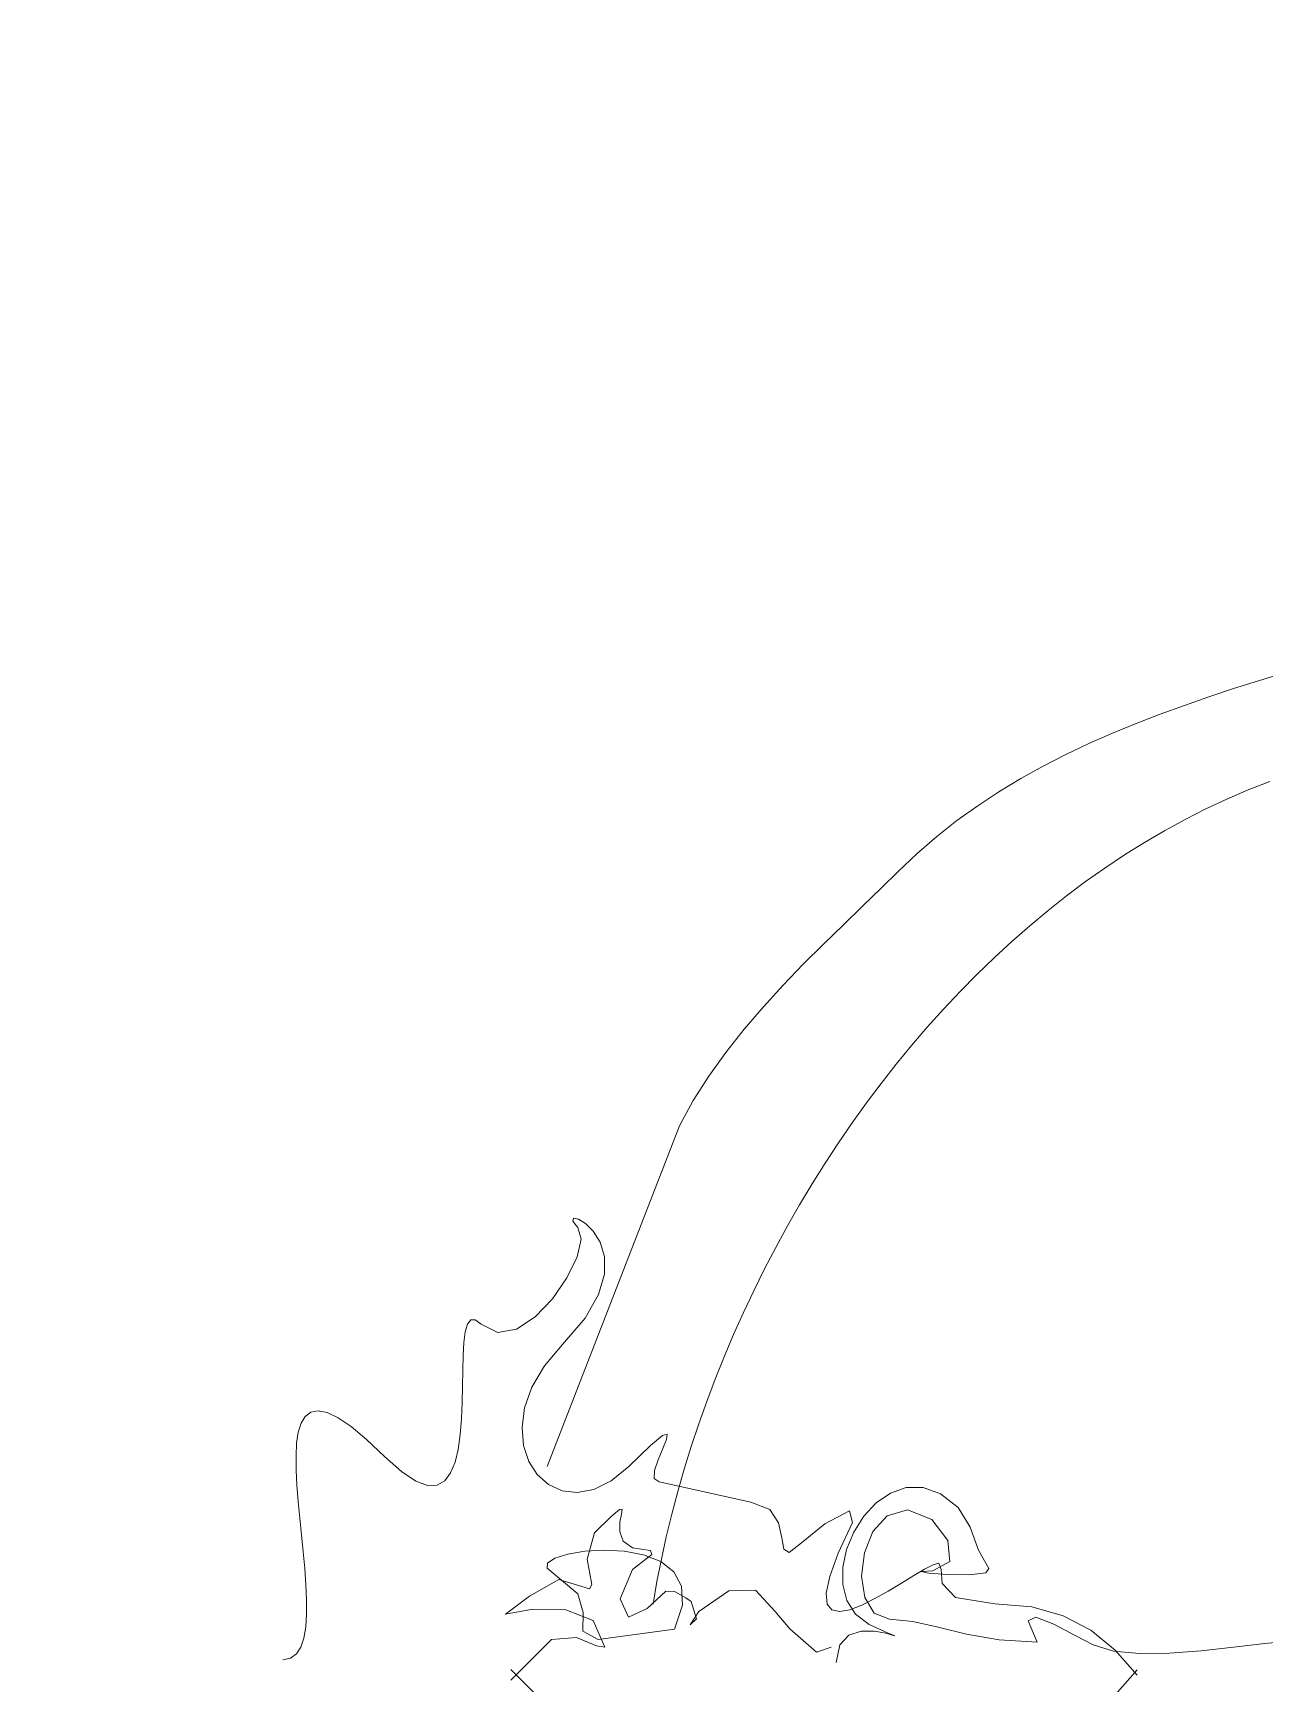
# Model space of a CAD drawing. Header units: centimetres. Extents: x -377343 to 693706, y 194584 to 813780.
# Drawn here: x 178689.8 to 178729.1, y 498829.3 to 498881.9 of the extents above; entities that cross this region are included whole.
import ezdxf

# ---------------------------------------------------------------- set-up
doc = ezdxf.new("R2010")
doc.units = ezdxf.units.CM
doc.layers.add('PIPA', color=11, linetype='Continuous')
doc.layers.add('TEXT', color=7, linetype='Continuous')

msp = doc.modelspace()

# ---------------------------------------------------------------- linework, layer by layer
at = {"layer": 'PIPA', "lineweight": 35, "extrusion": (0, 0.816497, 0.57735), "elevation": 193451.324}
msp.add_lwpolyline([(-421704.212, -325591.681), (-159560.265, -63447.734), (377343.333, -600351.331), (-158232.47, -1135927.133), (-693706.405, -600453.199), (-454216.825, -360963.619)], dxfattribs=at)
at = {"layer": 'TEXT', "color": 2, "linetype": 'Continuous', "lineweight": 13}
for p, q in [((178728.88, 498861.292), (178728.09, 498861.04)), ((178729.673, 498861.539), (178728.88, 498861.292)), ((178727.304, 498860.779), (178726.523, 498860.508)), ((178728.09, 498861.04), (178727.304, 498860.779)), ((178725.749, 498860.226), (178724.982, 498859.93)), ((178726.523, 498860.508), (178725.749, 498860.226)), ((178724.982, 498859.93), (178724.225, 498859.618)), ((178723.477, 498859.289), (178722.741, 498858.94)), ((178724.225, 498859.618), (178723.477, 498859.289)), ((178722.741, 498858.94), (178722.017, 498858.569)), ((178721.306, 498858.175), (178720.611, 498857.756)), ((178722.017, 498858.569), (178721.306, 498858.175)), ((178728.558, 498857.813), (178729.248, 498858.083)), ((178728.558, 498857.813), (178729.248, 498858.083)), ((178720.611, 498857.756), (178719.932, 498857.31)), ((178727.878, 498857.52), (178728.558, 498857.813)), ((178727.878, 498857.52), (178728.558, 498857.813)), ((178719.932, 498857.31), (178719.269, 498856.835)), ((178726.543, 498856.869), (178727.206, 498857.205)), ((178726.543, 498856.869), (178727.206, 498857.205)), ((178727.206, 498857.205), (178727.878, 498857.52)), ((178727.206, 498857.205), (178727.878, 498857.52)), ((178719.269, 498856.835), (178718.626, 498856.329)), ((178725.245, 498856.135), (178725.889, 498856.512)), ((178725.245, 498856.135), (178725.889, 498856.512)), ((178725.889, 498856.512), (178726.543, 498856.869)), ((178725.889, 498856.512), (178726.543, 498856.869)), ((178718.626, 498856.329), (178718.002, 498855.789)), ((178724.611, 498855.739), (178725.245, 498856.135)), ((178724.611, 498855.739), (178725.245, 498856.135)), ((178718.002, 498855.789), (178717.399, 498855.215)), ((178723.986, 498855.323), (178724.611, 498855.739)), ((178723.986, 498855.323), (178724.611, 498855.739)), ((178717.399, 498855.215), (178716.85, 498854.675)), ((178723.372, 498854.889), (178723.986, 498855.323)), ((178723.372, 498854.889), (178723.986, 498855.323)), ((178716.85, 498854.675), (178716.263, 498854.108)), ((178722.174, 498853.968), (178722.767, 498854.437)), ((178722.174, 498853.968), (178722.767, 498854.437)), ((178722.767, 498854.437), (178723.372, 498854.889)), ((178722.767, 498854.437), (178723.372, 498854.889)), ((178716.263, 498854.108), (178715.648, 498853.515)), ((178721.59, 498853.483), (178722.174, 498853.968)), ((178721.59, 498853.483), (178722.174, 498853.968)), ((178715.648, 498853.515), (178715.015, 498852.897)), ((178721.018, 498852.981), (178721.59, 498853.483)), ((178721.018, 498852.981), (178721.59, 498853.483)), ((178715.015, 498852.897), (178714.372, 498852.254)), ((178720.457, 498852.463), (178721.018, 498852.981)), ((178720.457, 498852.463), (178721.018, 498852.981)), ((178719.907, 498851.931), (178720.457, 498852.463)), ((178719.907, 498851.931), (178720.457, 498852.463)), ((178714.372, 498852.254), (178713.73, 498851.587)), ((178719.368, 498851.384), (178719.907, 498851.931)), ((178719.368, 498851.384), (178719.907, 498851.931)), ((178713.73, 498851.587), (178713.098, 498850.896)), ((178718.841, 498850.824), (178719.368, 498851.384)), ((178718.841, 498850.824), (178719.368, 498851.384)), ((178713.098, 498850.896), (178712.486, 498850.182)), ((178718.326, 498850.25), (178718.841, 498850.824)), ((178718.326, 498850.25), (178718.841, 498850.824)), ((178712.486, 498850.182), (178711.903, 498849.446)), ((178717.823, 498849.663), (178718.326, 498850.25)), ((178717.823, 498849.663), (178718.326, 498850.25)), ((178717.332, 498849.065), (178717.823, 498849.663)), ((178717.332, 498849.065), (178717.823, 498849.663)), ((178711.903, 498849.446), (178711.359, 498848.688)), ((178711.359, 498848.688), (178710.864, 498847.908)), ((178716.853, 498848.455), (178717.332, 498849.065)), ((178716.853, 498848.455), (178717.332, 498849.065)), ((178716.387, 498847.834), (178716.853, 498848.455)), ((178716.387, 498847.834), (178716.853, 498848.455)), ((178710.864, 498847.908), (178710.426, 498847.108)), ((178715.934, 498847.203), (178716.387, 498847.834)), ((178715.934, 498847.203), (178716.387, 498847.834)), ((178710.426, 498847.108), (178706.21, 498836.243)), ((178715.494, 498846.562), (178715.934, 498847.203)), ((178715.494, 498846.562), (178715.934, 498847.203)), ((178715.066, 498845.911), (178715.494, 498846.562)), ((178715.066, 498845.911), (178715.494, 498846.562)), ((178714.653, 498845.252), (178715.066, 498845.911)), ((178714.653, 498845.252), (178715.066, 498845.911)), ((178714.252, 498844.585), (178714.653, 498845.252)), ((178714.252, 498844.585), (178714.653, 498845.252)), ((178713.866, 498843.911), (178714.252, 498844.585)), ((178713.866, 498843.911), (178714.252, 498844.585)), ((178707.049, 498844.158), (178707.026, 498844.07)), ((178707.026, 498844.07), (178707.183, 498843.864)), ((178707.2, 498844.131), (178707.049, 498844.158)), ((178707.183, 498843.864), (178707.29, 498843.493)), ((178707.426, 498843.992), (178707.2, 498844.131)), ((178707.675, 498843.744), (178707.426, 498843.992)), ((178713.493, 498843.23), (178713.866, 498843.911)), ((178713.493, 498843.23), (178713.866, 498843.911)), ((178707.29, 498843.493), (178707.158, 498842.927)), ((178707.894, 498843.391), (178707.675, 498843.744)), ((178708.03, 498842.934), (178707.894, 498843.391)), ((178707.158, 498842.927), (178706.836, 498842.263)), ((178708.031, 498842.377), (178708.03, 498842.934)), ((178713.135, 498842.542), (178713.493, 498843.23)), ((178713.135, 498842.542), (178713.493, 498843.23)), ((178707.844, 498841.723), (178708.031, 498842.377)), ((178712.79, 498841.849), (178713.135, 498842.542)), ((178712.79, 498841.849), (178713.135, 498842.542)), ((178706.836, 498842.263), (178706.373, 498841.594)), ((178712.461, 498841.15), (178712.79, 498841.849)), ((178712.461, 498841.15), (178712.79, 498841.849)), ((178706.373, 498841.594), (178705.818, 498841.017)), ((178707.417, 498840.975), (178707.844, 498841.723)), ((178703.664, 498840.779), (178703.595, 498840.532)), ((178703.767, 498840.915), (178703.664, 498840.779)), ((178703.91, 498840.923), (178703.767, 498840.915)), ((178704.102, 498840.784), (178703.91, 498840.923)), ((178704.634, 498840.517), (178704.102, 498840.784)), ((178705.818, 498841.017), (178705.222, 498840.626)), ((178706.697, 498840.135), (178707.417, 498840.975)), ((178712.146, 498840.447), (178712.461, 498841.15)), ((178712.146, 498840.447), (178712.461, 498841.15)), ((178703.553, 498840.193), (178703.529, 498839.781)), ((178703.595, 498840.532), (178703.553, 498840.193)), ((178705.222, 498840.626), (178704.634, 498840.517)), ((178711.846, 498839.74), (178712.146, 498840.447)), ((178711.846, 498839.74), (178712.146, 498840.447)), ((178703.529, 498839.781), (178703.517, 498839.313)), ((178706.119, 498839.456), (178706.697, 498840.135)), ((178711.561, 498839.029), (178711.846, 498839.74)), ((178711.561, 498839.029), (178711.846, 498839.74)), ((178703.517, 498839.313), (178703.508, 498838.809)), ((178705.721, 498838.776), (178706.119, 498839.456)), ((178703.508, 498838.809), (178703.497, 498838.286)), ((178705.487, 498838.114), (178705.721, 498838.776)), ((178711.291, 498838.316), (178711.561, 498839.029)), ((178711.291, 498838.316), (178711.561, 498839.029)), ((178703.497, 498838.286), (178703.474, 498837.763)), ((178705.403, 498837.487), (178705.487, 498838.114)), ((178711.037, 498837.6), (178711.291, 498838.316)), ((178711.037, 498837.6), (178711.291, 498838.316)), ((178698.36, 498837.623), (178698.271, 498837.336)), ((178698.491, 498837.839), (178698.36, 498837.623)), ((178698.669, 498837.972), (178698.491, 498837.839)), ((178698.899, 498838.016), (178698.669, 498837.972)), ((178699.187, 498837.961), (178698.899, 498838.016)), ((178699.538, 498837.797), (178699.187, 498837.961)), ((178699.957, 498837.516), (178699.538, 498837.797)), ((178703.474, 498837.763), (178703.433, 498837.259)), ((178710.798, 498836.882), (178711.037, 498837.6)), ((178710.798, 498836.882), (178711.037, 498837.6)), ((178698.271, 498837.336), (178698.218, 498836.986)), ((178700.45, 498837.11), (178699.957, 498837.516)), ((178701.021, 498836.568), (178700.45, 498837.11)), ((178703.433, 498837.259), (178703.367, 498836.791)), ((178705.453, 498836.911), (178705.403, 498837.487)), ((178709.881, 498837.228), (178709.495, 498836.91)), ((178710.03, 498837.27), (178709.881, 498837.228)), ((178709.893, 498836.814), (178710.011, 498837.108)), ((178710.011, 498837.108), (178710.03, 498837.27)), ((178698.218, 498836.986), (178698.197, 498836.581)), ((178698.197, 498836.581), (178698.201, 498836.132)), ((178701.56, 498836.082), (178701.021, 498836.568)), ((178703.367, 498836.791), (178703.267, 498836.378)), ((178705.621, 498836.404), (178705.453, 498836.911)), ((178709.495, 498836.91), (178708.805, 498836.243)), ((178709.742, 498836.459), (178709.893, 498836.814)), ((178710.575, 498836.164), (178710.798, 498836.882)), ((178710.575, 498836.164), (178710.798, 498836.882)), ((178698.201, 498836.132), (178698.226, 498835.646)), ((178702.014, 498835.779), (178701.56, 498836.082)), ((178703.127, 498836.038), (178702.939, 498835.79)), ((178703.267, 498836.378), (178703.127, 498836.038)), ((178705.891, 498835.984), (178705.621, 498836.404)), ((178706.249, 498835.668), (178705.891, 498835.984)), ((178708.805, 498836.243), (178708.243, 498835.783)), ((178709.616, 498835.859), (178709.627, 498836.117)), ((178709.627, 498836.117), (178709.742, 498836.459)), ((178710.369, 498835.445), (178710.575, 498836.164)), ((178710.369, 498835.445), (178710.575, 498836.164)), ((178698.226, 498835.646), (178698.266, 498835.133)), ((178702.39, 498835.642), (178702.014, 498835.779)), ((178702.696, 498835.652), (178702.39, 498835.642)), ((178702.939, 498835.79), (178702.696, 498835.652)), ((178706.679, 498835.472), (178706.249, 498835.668)), ((178707.165, 498835.414), (178706.679, 498835.472)), ((178707.691, 498835.512), (178707.165, 498835.414)), ((178708.243, 498835.783), (178707.691, 498835.512)), ((178709.778, 498835.757), (178709.616, 498835.859)), ((178712.696, 498835.108), (178709.778, 498835.757)), ((178710.178, 498834.725), (178710.369, 498835.445)), ((178710.178, 498834.725), (178710.369, 498835.445)), ((178717.149, 498835.399), (178717.653, 498835.573)), ((178717.149, 498835.399), (178717.653, 498835.573)), ((178717.653, 498835.573), (178718.191, 498835.576)), ((178717.653, 498835.573), (178718.191, 498835.576)), ((178718.191, 498835.576), (178718.749, 498835.375)), ((178718.191, 498835.576), (178718.749, 498835.375)), ((178698.266, 498835.133), (178698.317, 498834.601)), ((178713.301, 498834.877), (178712.696, 498835.108)), ((178716.299, 498834.658), (178716.693, 498835.083)), ((178716.299, 498834.658), (178716.693, 498835.083)), ((178716.693, 498835.083), (178717.149, 498835.399)), ((178716.693, 498835.083), (178717.149, 498835.399)), ((178718.749, 498835.375), (178719.312, 498834.941)), ((178718.749, 498835.375), (178719.312, 498834.941)), ((178719.312, 498834.941), (178719.69, 498834.311)), ((178719.312, 498834.941), (178719.69, 498834.311)), ((178698.317, 498834.601), (178698.372, 498834.061)), ((178707.718, 498834.131), (178708.241, 498834.645)), ((178707.718, 498834.131), (178708.241, 498834.645)), ((178708.241, 498834.645), (178708.508, 498834.876)), ((178708.241, 498834.645), (178708.508, 498834.876)), ((178708.508, 498834.876), (178708.595, 498834.884)), ((178708.508, 498834.876), (178708.595, 498834.884)), ((178708.524, 498834.467), (178708.517, 498834.161)), ((178708.524, 498834.467), (178708.517, 498834.161)), ((178708.575, 498834.728), (178708.524, 498834.467)), ((178708.575, 498834.728), (178708.524, 498834.467)), ((178708.595, 498834.884), (178708.575, 498834.728)), ((178708.595, 498834.884), (178708.575, 498834.728)), ((178710.004, 498834.007), (178710.178, 498834.725)), ((178710.004, 498834.007), (178710.178, 498834.725)), ((178713.585, 498834.448), (178713.301, 498834.877)), ((178713.69, 498833.973), (178713.585, 498834.448)), ((178715.063, 498834.412), (178714.318, 498833.811)), ((178715.843, 498834.832), (178715.063, 498834.412)), ((178715.486, 498833.483), (178715.94, 498834.46)), ((178715.94, 498834.46), (178715.843, 498834.832)), ((178715.981, 498834.154), (178716.299, 498834.658)), ((178715.981, 498834.154), (178716.299, 498834.658)), ((178717.05, 498834.667), (178716.592, 498834.169)), ((178717.05, 498834.667), (178716.592, 498834.169)), ((178717.69, 498834.86), (178717.05, 498834.667)), ((178717.69, 498834.86), (178717.05, 498834.667)), ((178718.467, 498834.556), (178717.69, 498834.86)), ((178718.467, 498834.556), (178717.69, 498834.86)), ((178718.977, 498833.887), (178718.467, 498834.556)), ((178718.977, 498833.887), (178718.467, 498834.556)), ((178698.372, 498834.061), (178698.426, 498833.52)), ((178707.478, 498833.29), (178707.718, 498834.131)), ((178707.478, 498833.29), (178707.718, 498834.131)), ((178708.517, 498834.161), (178708.627, 498833.868)), ((178708.517, 498834.161), (178708.627, 498833.868)), ((178708.627, 498833.868), (178708.931, 498833.649)), ((178708.627, 498833.868), (178708.931, 498833.649)), ((178709.847, 498833.289), (178710.004, 498834.007)), ((178709.847, 498833.289), (178710.004, 498834.007)), ((178713.753, 498833.607), (178713.69, 498833.973)), ((178715.754, 498833.603), (178715.981, 498834.154)), ((178715.754, 498833.603), (178715.981, 498834.154)), ((178716.592, 498834.169), (178716.318, 498833.488)), ((178716.592, 498834.169), (178716.318, 498833.488)), ((178719.047, 498833.218), (178718.977, 498833.887)), ((178719.047, 498833.218), (178718.977, 498833.887)), ((178719.69, 498834.311), (178719.96, 498833.572)), ((178719.69, 498834.311), (178719.96, 498833.572)), ((178698.426, 498833.52), (178698.475, 498832.988)), ((178706.867, 498833.449), (178706.454, 498833.318)), ((178707.405, 498833.541), (178706.867, 498833.449)), ((178708.021, 498833.579), (178707.405, 498833.541)), ((178708.663, 498833.547), (178708.021, 498833.579)), ((178709.281, 498833.432), (178708.663, 498833.547)), ((178709.538, 498833.434), (178708.925, 498832.962)), ((178709.538, 498833.434), (178708.925, 498832.962)), ((178708.931, 498833.649), (178709.502, 498833.563)), ((178708.931, 498833.649), (178709.502, 498833.563)), ((178709.826, 498833.216), (178709.281, 498833.432)), ((178709.502, 498833.563), (178709.538, 498833.434)), ((178709.502, 498833.563), (178709.538, 498833.434)), ((178713.916, 498833.502), (178713.753, 498833.607)), ((178714.318, 498833.811), (178713.916, 498833.502)), ((178715.215, 498832.74), (178715.486, 498833.483)), ((178715.632, 498833.034), (178715.754, 498833.603)), ((178715.632, 498833.034), (178715.754, 498833.603)), ((178716.318, 498833.488), (178716.231, 498832.746)), ((178716.318, 498833.488), (178716.231, 498832.746)), ((178719.96, 498833.572), (178720.285, 498832.995)), ((178719.96, 498833.572), (178720.285, 498832.995)), ((178698.475, 498832.988), (178698.513, 498832.474)), ((178706.219, 498833.163), (178706.21, 498833)), ((178706.21, 498833), (178707.183, 498832.189)), ((178706.454, 498833.318), (178706.219, 498833.163)), ((178707.634, 498832.485), (178707.478, 498833.29)), ((178707.634, 498832.485), (178707.478, 498833.29)), ((178708.925, 498832.962), (178708.529, 498832.022)), ((178708.925, 498832.962), (178708.529, 498832.022)), ((178709.706, 498832.574), (178709.847, 498833.289)), ((178709.706, 498832.574), (178709.847, 498833.289)), ((178710.246, 498832.886), (178709.826, 498833.216)), ((178710.493, 498832.426), (178710.246, 498832.886)), ((178715.629, 498832.48), (178715.632, 498833.034)), ((178715.629, 498832.48), (178715.632, 498833.034)), ((178718.24, 498832.97), (178717.896, 498832.768)), ((178718.126, 498832.892), (178718.501, 498832.914)), ((178718.126, 498832.892), (178718.501, 498832.914)), ((178718.369, 498832.845), (178718.126, 498832.892)), ((178718.369, 498832.845), (178718.126, 498832.892)), ((178718.514, 498833.11), (178718.24, 498832.97)), ((178718.967, 498832.803), (178718.369, 498832.845)), ((178718.967, 498832.803), (178718.369, 498832.845)), ((178718.501, 498832.914), (178719.047, 498833.218)), ((178718.501, 498832.914), (178719.047, 498833.218)), ((178718.696, 498833.162), (178718.514, 498833.11)), ((178718.77, 498832.96), (178718.696, 498833.162)), ((178718.797, 498832.514), (178718.77, 498832.96)), ((178719.66, 498832.794), (178718.967, 498832.803)), ((178719.66, 498832.794), (178718.967, 498832.803)), ((178720.186, 498832.849), (178719.66, 498832.794)), ((178720.186, 498832.849), (178719.66, 498832.794)), ((178720.285, 498832.995), (178720.186, 498832.849)), ((178720.285, 498832.995), (178720.186, 498832.849)), ((178698.513, 498832.474), (178698.534, 498831.987)), ((178705.646, 498832.107), (178706.574, 498832.641)), ((178705.646, 498832.107), (178706.574, 498832.641)), ((178706.574, 498832.641), (178707.556, 498832.347)), ((178706.574, 498832.641), (178707.556, 498832.347)), ((178707.556, 498832.347), (178707.634, 498832.485)), ((178707.556, 498832.347), (178707.634, 498832.485)), ((178709.583, 498831.86), (178709.706, 498832.574)), ((178709.583, 498831.86), (178709.706, 498832.574)), ((178710.516, 498831.82), (178710.493, 498832.426)), ((178711.042, 498831.617), (178711.997, 498832.284)), ((178711.042, 498831.617), (178711.997, 498832.284)), ((178711.997, 498832.284), (178712.844, 498832.302)), ((178711.997, 498832.284), (178712.844, 498832.302)), ((178712.844, 498832.302), (178713.474, 498831.617)), ((178712.844, 498832.302), (178713.474, 498831.617)), ((178715.105, 498832.208), (178715.215, 498832.74)), ((178715.759, 498831.971), (178715.629, 498832.48)), ((178715.759, 498831.971), (178715.629, 498832.48)), ((178716.231, 498832.746), (178716.335, 498832.065)), ((178716.231, 498832.746), (178716.335, 498832.065)), ((178717.081, 498832.273), (178716.652, 498832.031)), ((178717.502, 498832.527), (178717.081, 498832.273)), ((178717.896, 498832.768), (178717.502, 498832.527)), ((178719.221, 498832.068), (178718.797, 498832.514)), ((178698.534, 498831.987), (178698.533, 498831.535)), ((178704.88, 498831.536), (178705.646, 498832.107)), ((178704.88, 498831.536), (178705.646, 498832.107)), ((178707.183, 498832.189), (178707.351, 498831.595)), ((178708.529, 498832.022), (178708.799, 498831.437)), ((178708.529, 498832.022), (178708.799, 498831.437)), ((178709.393, 498831.716), (178709.988, 498832.266)), ((178709.393, 498831.716), (178709.988, 498832.266)), ((178709.988, 498832.266), (178710.27, 498832.254)), ((178709.988, 498832.266), (178710.27, 498832.254)), ((178710.264, 498831.054), (178710.516, 498831.82)), ((178710.27, 498832.254), (178710.625, 498832.061)), ((178710.27, 498832.254), (178710.625, 498832.061)), ((178710.625, 498832.061), (178710.799, 498831.941)), ((178710.625, 498832.061), (178710.799, 498831.941)), ((178710.799, 498831.941), (178710.97, 498831.389)), ((178710.799, 498831.941), (178710.97, 498831.389)), ((178715.136, 498831.86), (178715.105, 498832.208)), ((178715.285, 498831.673), (178715.136, 498831.86)), ((178716.036, 498831.538), (178715.759, 498831.971)), ((178716.036, 498831.538), (178715.759, 498831.971)), ((178716.237, 498831.825), (178715.856, 498831.68)), ((178716.652, 498832.031), (178716.237, 498831.825)), ((178716.335, 498832.065), (178716.631, 498831.567)), ((178716.335, 498832.065), (178716.631, 498831.567)), ((178720.48, 498831.865), (178719.221, 498832.068)), ((178721.653, 498831.769), (178720.48, 498831.865)), ((178722.662, 498831.486), (178721.653, 498831.769)), ((178698.533, 498831.535), (178698.506, 498831.128)), ((178705.751, 498831.691), (178704.88, 498831.536)), ((178705.751, 498831.691), (178704.88, 498831.536)), ((178706.796, 498831.678), (178705.751, 498831.691)), ((178706.796, 498831.678), (178705.751, 498831.691)), ((178707.674, 498831.331), (178706.796, 498831.678)), ((178707.674, 498831.331), (178706.796, 498831.678)), ((178707.351, 498831.595), (178707.339, 498831)), ((178708.042, 498830.482), (178707.674, 498831.331)), ((178708.042, 498830.482), (178707.674, 498831.331)), ((178708.799, 498831.437), (178709.393, 498831.716)), ((178708.799, 498831.437), (178709.393, 498831.716)), ((178710.763, 498831.197), (178711.042, 498831.617)), ((178710.763, 498831.197), (178711.042, 498831.617)), ((178710.97, 498831.389), (178710.763, 498831.197)), ((178710.97, 498831.389), (178710.763, 498831.197)), ((178713.474, 498831.617), (178713.937, 498831.071)), ((178713.474, 498831.617), (178713.937, 498831.071)), ((178715.532, 498831.621), (178715.285, 498831.673)), ((178715.856, 498831.68), (178715.532, 498831.621)), ((178716.474, 498831.212), (178716.036, 498831.538)), ((178716.474, 498831.212), (178716.036, 498831.538)), ((178716.631, 498831.567), (178717.123, 498831.374)), ((178716.631, 498831.567), (178717.123, 498831.374)), ((178717.123, 498831.374), (178717.869, 498831.298)), ((178717.123, 498831.374), (178717.869, 498831.298)), ((178717.869, 498831.298), (178718.673, 498831.117)), ((178717.869, 498831.298), (178718.673, 498831.117)), ((178721.536, 498831.321), (178721.788, 498831.445)), ((178721.536, 498831.321), (178721.788, 498831.445)), ((178721.825, 498830.644), (178721.536, 498831.321)), ((178721.825, 498830.644), (178721.536, 498831.321)), ((178721.788, 498831.445), (178722.362, 498831.222)), ((178721.788, 498831.445), (178722.362, 498831.222)), ((178722.362, 498831.222), (178723.042, 498830.859)), ((178722.362, 498831.222), (178723.042, 498830.859)), ((178723.539, 498831.024), (178722.662, 498831.486)), ((178698.446, 498830.775), (178698.349, 498830.485)), ((178698.506, 498831.128), (178698.446, 498830.775)), ((178705.042, 498829.428), (178706.34, 498830.725)), ((178705.042, 498829.428), (178706.34, 498830.725)), ((178706.34, 498830.725), (178707.141, 498830.788)), ((178706.34, 498830.725), (178707.141, 498830.788)), ((178707.141, 498830.788), (178707.781, 498830.527)), ((178707.141, 498830.788), (178707.781, 498830.527)), ((178707.339, 498831), (178707.832, 498830.73)), ((178707.832, 498830.73), (178710.264, 498831.054)), ((178713.937, 498831.071), (178714.796, 498830.326)), ((178713.937, 498831.071), (178714.796, 498830.326)), ((178715.534, 498830.555), (178715.824, 498830.868)), ((178715.534, 498830.555), (178715.824, 498830.868)), ((178715.824, 498830.868), (178716.216, 498830.995)), ((178715.824, 498830.868), (178716.216, 498830.995)), ((178716.216, 498830.995), (178716.634, 498830.996)), ((178716.216, 498830.995), (178716.634, 498830.996)), ((178717.057, 498830.94), (178716.474, 498831.212)), ((178717.057, 498830.94), (178716.474, 498831.212)), ((178716.634, 498830.996), (178717.002, 498830.931)), ((178716.634, 498830.996), (178717.002, 498830.931)), ((178717.002, 498830.931), (178717.246, 498830.86)), ((178717.002, 498830.931), (178717.246, 498830.86)), ((178717.289, 498830.843), (178717.057, 498830.94)), ((178717.289, 498830.843), (178717.057, 498830.94)), ((178717.246, 498830.86), (178717.289, 498830.843)), ((178717.246, 498830.86), (178717.289, 498830.843)), ((178718.673, 498831.117), (178719.575, 498830.901)), ((178718.673, 498831.117), (178719.575, 498830.901)), ((178719.575, 498830.901), (178720.612, 498830.72)), ((178719.575, 498830.901), (178720.612, 498830.72)), ((178720.612, 498830.72), (178721.825, 498830.644)), ((178720.612, 498830.72), (178721.825, 498830.644)), ((178723.042, 498830.859), (178723.609, 498830.563)), ((178723.042, 498830.859), (178723.609, 498830.563)), ((178724.314, 498830.391), (178723.539, 498831.024)), ((178698.209, 498830.267), (178698.02, 498830.129)), ((178698.349, 498830.485), (178698.209, 498830.267)), ((178707.781, 498830.527), (178708.042, 498830.482)), ((178707.781, 498830.527), (178708.042, 498830.482)), ((178714.796, 498830.326), (178715.258, 498830.482)), ((178714.796, 498830.326), (178715.258, 498830.482)), ((178715.42, 498829.996), (178715.534, 498830.555)), ((178715.42, 498829.996), (178715.534, 498830.555)), ((178723.609, 498830.563), (178724.261, 498830.361)), ((178723.609, 498830.563), (178724.261, 498830.361)), ((178724.261, 498830.361), (178725.089, 498830.281)), ((178724.261, 498830.361), (178725.089, 498830.281)), ((178725.02, 498829.595), (178724.314, 498830.391)), ((178725.089, 498830.281), (178726.037, 498830.294)), ((178725.089, 498830.281), (178726.037, 498830.294)), ((178726.037, 498830.294), (178727.055, 498830.371)), ((178726.037, 498830.294), (178727.055, 498830.371)), ((178727.055, 498830.371), (178728.087, 498830.482)), ((178727.055, 498830.371), (178728.087, 498830.482)), ((178728.087, 498830.482), (178729.082, 498830.597)), ((178728.087, 498830.482), (178729.082, 498830.597)), ((178729.082, 498830.597), (178729.985, 498830.688)), ((178729.082, 498830.597), (178729.985, 498830.688)), ((178698.02, 498830.129), (178697.778, 498830.081)), ((178705.042, 498829.774), (178706.34, 498828.477)), ((178705.042, 498829.774), (178706.34, 498828.477)), ((178725.02, 498829.757), (178724.314, 498828.961))]:
    msp.add_line(p, q, dxfattribs=at)

doc.saveas('drawing.dxf')
